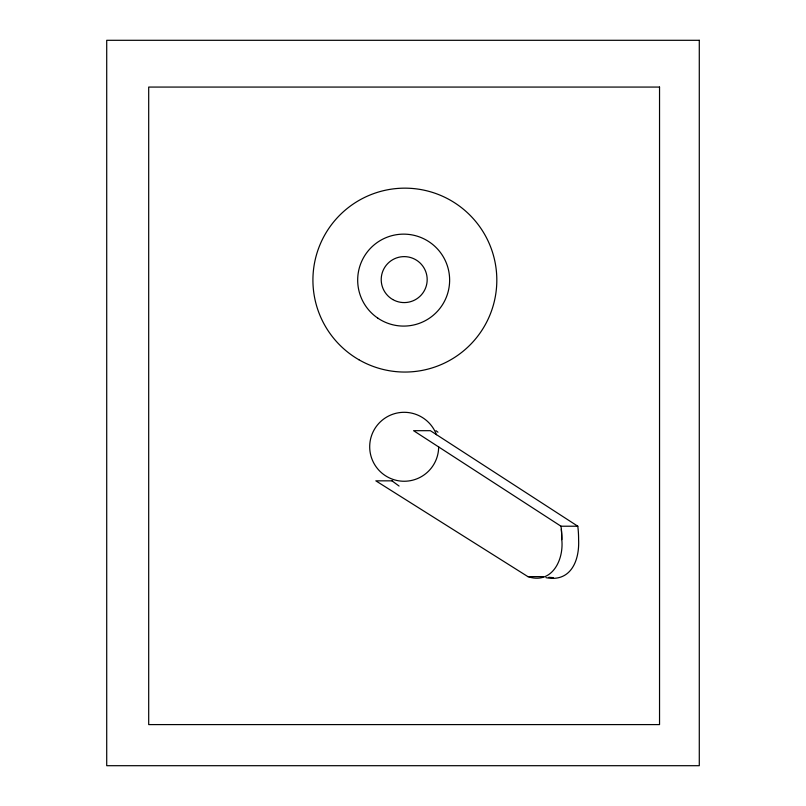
<?xml version="1.0" encoding="UTF-8"?>
<svg xmlns="http://www.w3.org/2000/svg" width="806" height="806" viewBox="0 0 806 806"><rect width="100%" height="100%" fill="white"/><g stroke="black" fill="none" stroke-linecap="round" stroke-linejoin="round"><path stroke-width="1.21" d="M545.924 577.65C570.547 582.597 579.645 560.926 578.597 539.617A89.688 76.943 -90 0 0 578.144 529.391L577.801 526.217L430.374 430.686L413.579 430.686L560.996 526.217L561.349 529.391A89.688 76.943 -90 0 1 561.792 539.617C563.999 560.301 551.596 584.733 527.88 576.612L375.838 480.839L392.643 480.839M560.996 526.217L577.801 526.217M527.88 576.612L543.486 576.612M553.269 577.64L548.906 577.308M391.978 480.839L399.061 486.038M435.955 430.686L437.95 432.197M438.655 446.776A34.487 34.487 0 0 1 390.598 478.472A34.487 34.487 0 0 1 380.382 421.82A34.487 34.487 0 0 1 436.479 434.726M561.349 529.391A89.688 76.943 90 0 1 561.792 539.617M699.286 40.3L106.714 40.3L106.714 765.7L699.286 765.7L699.286 40.3M659.54 87.068L148.697 87.068L148.697 724.594L659.54 724.594L659.54 87.068M358.892 359.738A91.955 91.955 0 0 0 496.818 280.105A91.955 91.955 0 0 0 358.892 200.472A91.955 91.955 0 0 0 358.892 359.738M377.893 318.189A45.972 45.972 0 0 0 449.516 283.39A45.972 45.972 0 0 0 383.575 238.757A45.972 45.972 0 0 0 377.893 318.189M392.703 299.51A22.991 22.991 0 0 0 427.18 279.601A22.991 22.991 0 0 0 392.703 259.693A22.991 22.991 0 0 0 392.703 299.51"/></g></svg>
